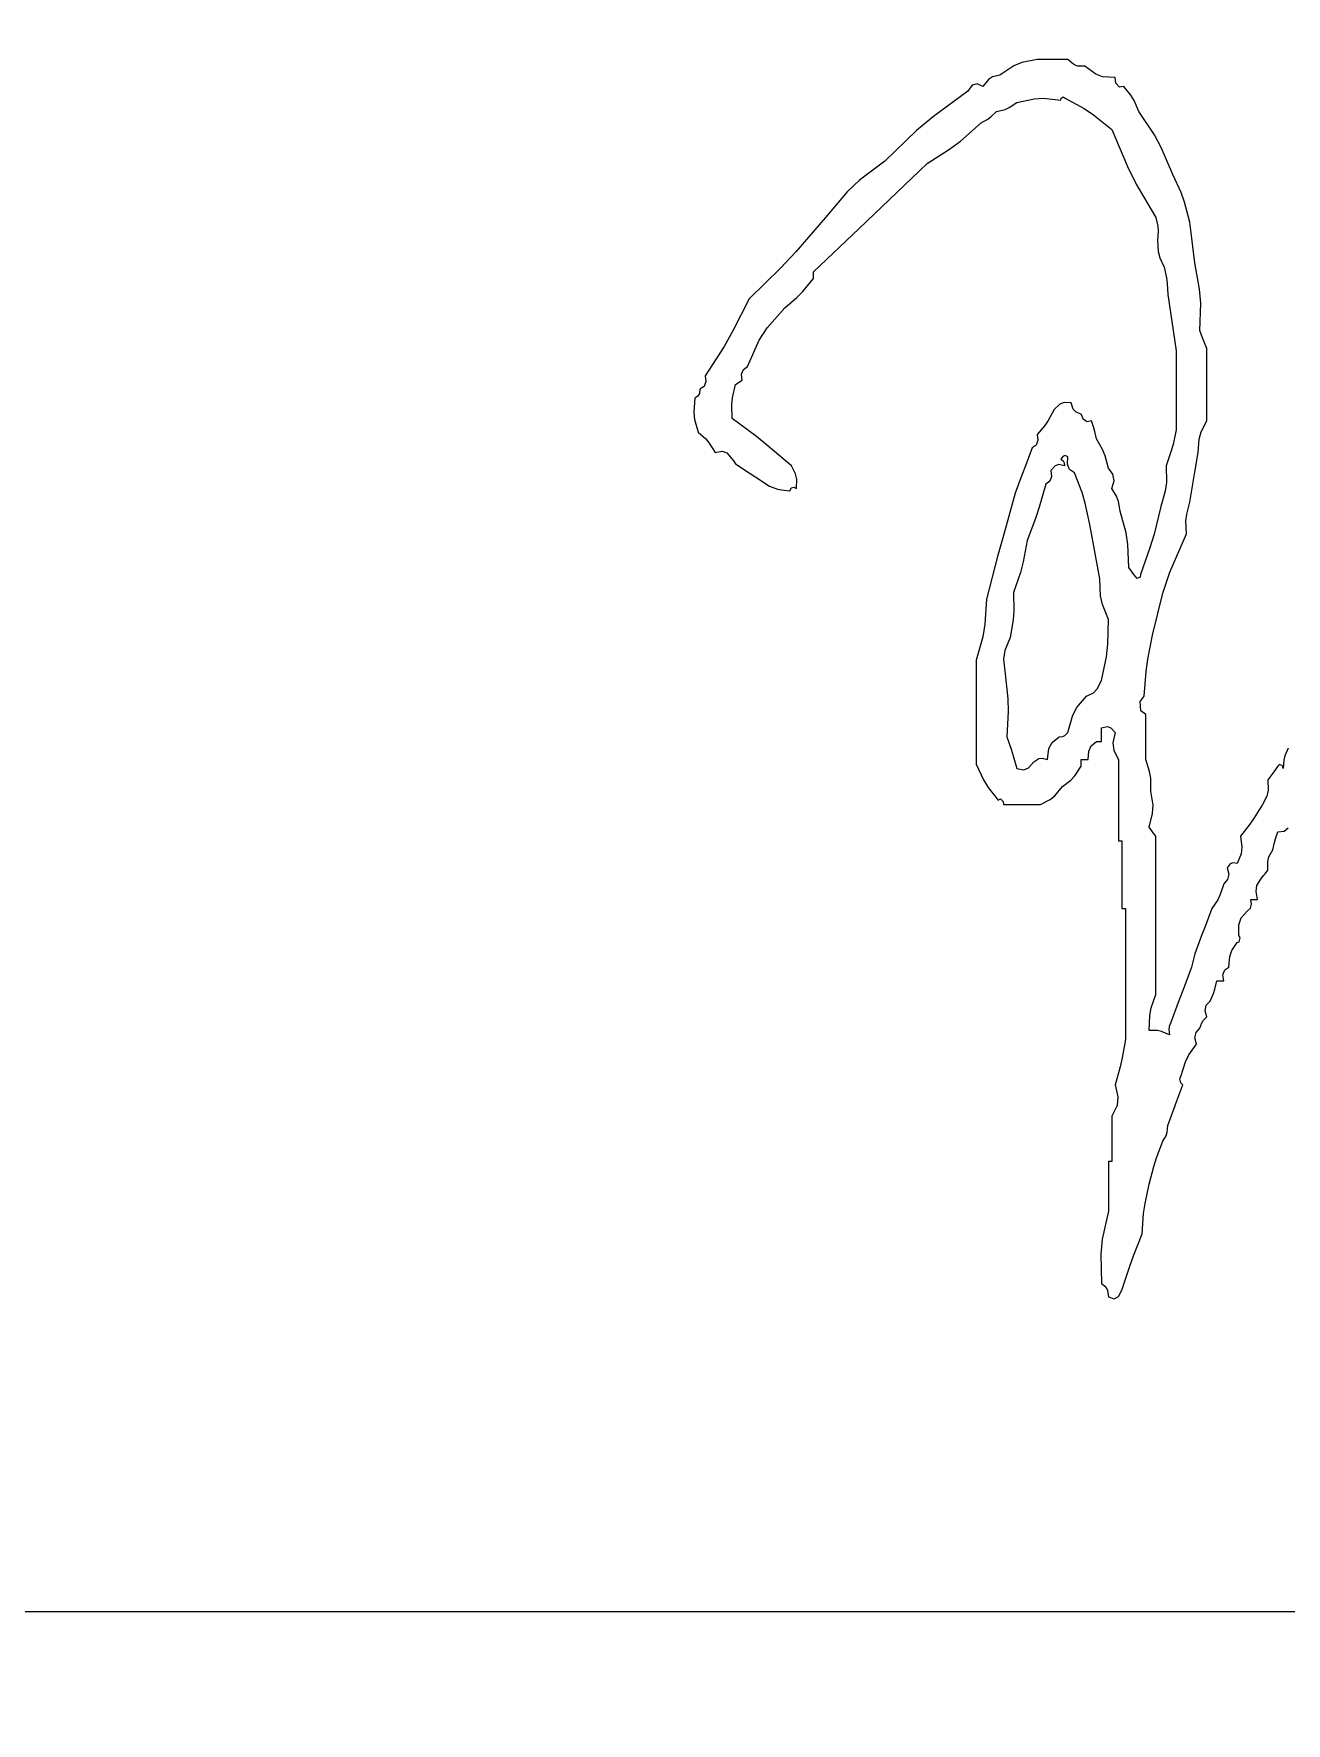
# Model space of a CAD drawing. Header units: millimetres. Extents: x 684742 to 685648, y 2544795 to 2545581.
# Drawn here: x 685606.83 to 685612.08, y 2544884.57 to 2544891.66 of the extents above; entities that cross this region are included whole.
import ezdxf

# ---------------------------------------------------------------- set-up
doc = ezdxf.new("R2010")
doc.units = ezdxf.units.MM
doc.layers.add('14', color=14, linetype='Continuous')
doc.layers.add('_0', color=7, linetype='Continuous')
doc.layers.add('JT-道路红线', color=7, linetype='Continuous', lineweight=5)

# ---------------------------------------------------------------- blocks, each defined once
blk = doc.blocks.new('dianziq11')
for p, q in [((1180304, -129997), (1180097, -130036)), ((1180467, -129997), (1180304, -129997)), ((1180548, -129997), (1180467, -129997)), ((1180711, -129997), (1180548, -129997)), ((1180791, -130064), (1180711, -129997)), ((1179707, -130228), (1179653, -130264)), ((1179807, -130207), (1179707, -130228)), ((1179992, -130080), (1179807, -130207)), ((1180097, -130036), (1179992, -130080)), ((1180842, -130084), (1180791, -130064)), ((1180937, -130087), (1180842, -130084)), ((1181085, -130194), (1180937, -130087)), ((1181175, -130227), (1181085, -130194)), ((1181344, -130238), (1181175, -130227)), ((1179377, -130418), (1178918, -130755)), ((1179435, -130339), (1179377, -130418)), ((1179503, -130319), (1179435, -130339)), ((1179580, -130358), (1179503, -130319)), ((1179653, -130264), (1179580, -130358)), ((1181350, -130314), (1181344, -130238)), ((1181399, -130367), (1181350, -130314)), ((1181457, -130358), (1181399, -130367)), ((1181552, -130473), (1181457, -130358)), ((1179761, -130689), (1179874, -130663)), ((1179874, -130663), (1179931, -130638)), ((1179931, -130638), (1180033, -130569)), ((1180033, -130569), (1180265, -130520)), ((1180265, -130520), (1180386, -130514)), ((1180386, -130514), (1180620, -130539)), ((1180620, -130539), (1180623, -130512)), ((1180623, -130512), (1180648, -130495)), ((1180648, -130495), (1180666, -130509)), ((1180666, -130509), (1180928, -130651)), ((1180928, -130651), (1181056, -130736)), ((1181595, -130542), (1181552, -130473)), ((1181660, -130689), (1181595, -130542)), ((1178918, -130755), (1178694, -130943)), ((1179281, -131084), (1179558, -130840)), ((1179558, -130840), (1179644, -130793)), ((1179644, -130793), (1179686, -130762)), ((1179686, -130762), (1179761, -130689)), ((1181056, -130736), (1181299, -130930)), ((1181866, -131000), (1181660, -130689)), ((1178694, -130943), (1178269, -131352)), ((1179135, -131194), (1179281, -131084)), ((1181299, -130930), (1181507, -131422)), ((1181959, -131172), (1181866, -131000)), ((1178269, -131352), (1177931, -131606)), ((1178834, -131382), (1179135, -131194)), ((1182112, -131532), (1181959, -131172)), ((1178230, -131962), (1178834, -131382)), ((1181507, -131422), (1181625, -131660)), ((1182223, -131771), (1182112, -131532)), ((1177769, -131760), (1177478, -132105)), ((1177931, -131606), (1177769, -131760)), ((1181625, -131660), (1181886, -132105)), ((1182269, -131900), (1182223, -131771)), ((1177927, -132251), (1178230, -131962)), ((1182338, -132165), (1182269, -131900)), ((1177478, -132105), (1177086, -132561)), ((1177320, -132827), (1177927, -132251)), ((1181886, -132105), (1181913, -132220)), ((1181913, -132220), (1181918, -132285)), ((1182367, -132381), (1182338, -132165)), ((1181918, -132285), (1181909, -132406)), ((1181909, -132406), (1181916, -132558)), ((1182380, -132490), (1182367, -132381)), ((1177086, -132561), (1176881, -132779)), ((1181916, -132558), (1181937, -132640)), ((1181937, -132640), (1181999, -132767)), ((1182406, -132707), (1182380, -132490)), ((1182470, -133060), (1182406, -132707)), ((1176881, -132779), (1176461, -133189)), ((1177176, -133089), (1177320, -132918)), ((1177320, -132864), (1177320, -132827)), ((1177320, -132882), (1177320, -132864)), ((1177320, -132918), (1177320, -132882)), ((1181999, -132767), (1182029, -132908)), ((1182029, -132908), (1182038, -132982)), ((1177098, -133169), (1177176, -133089)), ((1182038, -132982), (1182045, -133129)), ((1182045, -133129), (1182081, -133369)), ((1182484, -133247), (1182470, -133060)), ((1176461, -133189), (1176244, -133616)), ((1176701, -133575), (1176936, -133309)), ((1176936, -133309), (1177098, -133169)), ((1182081, -133369), (1182099, -133490)), ((1182474, -133610), (1182484, -133247)), ((1176596, -133740), (1176701, -133575)), ((1182099, -133490), (1182135, -133731)), ((1176126, -133822), (1175873, -134213)), ((1176244, -133616), (1176126, -133822)), ((1176438, -134092), (1176596, -133740)), ((1182135, -133731), (1182144, -133791)), ((1182144, -133791), (1182149, -133821)), ((1182149, -133821), (1182158, -133881)), ((1182510, -133707), (1182474, -133610)), ((1182528, -133755), (1182510, -133707)), ((1182564, -133851), (1182528, -133755)), ((1182158, -133881), (1182158, -134303)), ((1182564, -134237), (1182564, -133851)), ((1175873, -134213), (1175883, -134292)), ((1176334, -134297), (1176370, -134273)), ((1176360, -134193), (1176384, -134129)), ((1176370, -134273), (1176360, -134193)), ((1176384, -134129), (1176438, -134092)), ((1182564, -134429), (1182564, -134237)), ((1175778, -134487), (1175737, -134514)), ((1175797, -134453), (1175778, -134487)), ((1175805, -134393), (1175797, -134453)), ((1175859, -134357), (1175805, -134393)), ((1175883, -134292), (1175859, -134357)), ((1176228, -134603), (1176238, -134507)), ((1176238, -134507), (1176280, -134333)), ((1176280, -134333), (1176316, -134309)), ((1176316, -134309), (1176334, -134297)), ((1182158, -134303), (1182158, -134514)), ((1182564, -134815), (1182564, -134429)), ((1175737, -134514), (1175723, -134695)), ((1175723, -134695), (1175733, -134796)), ((1176235, -134785), (1176228, -134603)), ((1180530, -134664), (1180450, -134809)), ((1180607, -134592), (1180530, -134664)), ((1180662, -134570), (1180607, -134592)), ((1180756, -134574), (1180662, -134570)), ((1180785, -134660), (1180756, -134574)), ((1180823, -134702), (1180785, -134660)), ((1180892, -134725), (1180823, -134702)), ((1180919, -134797), (1180892, -134725)), ((1182158, -134514), (1182158, -134935)), ((1175733, -134796), (1175783, -134966)), ((1176557, -135025), (1176235, -134785)), ((1180404, -134876), (1180304, -134996)), ((1180450, -134809), (1180404, -134876)), ((1180968, -134829), (1180919, -134797)), ((1181027, -134815), (1180968, -134829)), ((1181058, -134910), (1181027, -134815)), ((1181071, -134958), (1181058, -134910)), ((1181095, -135056), (1181071, -134958)), ((1182158, -134935), (1182115, -135133)), ((1182490, -134964), (1182564, -134815)), ((1175783, -134966), (1175883, -135057)), ((1175883, -135057), (1175930, -135113)), ((1175930, -135113), (1176009, -135237)), ((1176716, -135151), (1176557, -135025)), ((1177026, -135417), (1176716, -135151)), ((1180236, -135176), (1180146, -135417)), ((1180290, -135140), (1180236, -135176)), ((1180314, -135075), (1180290, -135140)), ((1180304, -134996), (1180314, -135075)), ((1181175, -135198), (1181095, -135056)), ((1182115, -135133), (1182087, -135231)), ((1182451, -135237), (1182465, -135058)), ((1182465, -135058), (1182490, -134964)), ((1176009, -135237), (1176102, -135219)), ((1176102, -135219), (1176164, -135244)), ((1176164, -135244), (1176235, -135327)), ((1176235, -135327), (1176253, -135351)), ((1176253, -135351), (1176262, -135363)), ((1176262, -135363), (1176280, -135387)), ((1176280, -135387), (1176461, -135508)), ((1180592, -135398), (1180543, -135415)), ((1180666, -135417), (1180592, -135398)), ((1180644, -135289), (1180620, -135327)), ((1180620, -135327), (1180649, -135349)), ((1180676, -135278), (1180644, -135289)), ((1180649, -135349), (1180661, -135374)), ((1180661, -135374), (1180666, -135417)), ((1180711, -135297), (1180676, -135278)), ((1180706, -135394), (1180711, -135297)), ((1180736, -135464), (1180706, -135394)), ((1181208, -135280), (1181175, -135198)), ((1181253, -135447), (1181208, -135280)), ((1182087, -135231), (1182022, -135417)), ((1182407, -135502), (1182451, -135237)), ((1176461, -135508), (1176551, -135568)), ((1176551, -135568), (1176732, -135688)), ((1177080, -135520), (1177026, -135417)), ((1177097, -135593), (1177080, -135520)), ((1177094, -135718), (1177097, -135593)), ((1180100, -135538), (1180010, -135779)), ((1180146, -135417), (1180100, -135538)), ((1180471, -135621), (1180417, -135658)), ((1180495, -135557), (1180471, -135621)), ((1180543, -135415), (1180485, -135477)), ((1180485, -135477), (1180495, -135557)), ((1180801, -135508), (1180736, -135464)), ((1180904, -135772), (1180801, -135508)), ((1181313, -135525), (1181253, -135447)), ((1181299, -135718), (1181328, -135615)), ((1181328, -135615), (1181313, -135525)), ((1182022, -135417), (1182027, -135637)), ((1182338, -135899), (1182384, -135634)), ((1182384, -135634), (1182407, -135502)), ((1176732, -135688), (1176839, -135725)), ((1176839, -135725), (1176894, -135737)), ((1176894, -135737), (1177003, -135749)), ((1177003, -135749), (1177027, -135710)), ((1177027, -135710), (1177059, -135700)), ((1177059, -135700), (1177094, -135718)), ((1180010, -135779), (1179853, -136343)), ((1180417, -135658), (1180331, -135967)), ((1180945, -135913), (1180904, -135772)), ((1181363, -135822), (1181299, -135718)), ((1181388, -135889), (1181363, -135822)), ((1182012, -135754), (1181954, -135959)), ((1182027, -135637), (1182012, -135754)), ((1180331, -135967), (1180281, -136118)), ((1181005, -136200), (1180945, -135913)), ((1181412, -136020), (1181388, -135889)), ((1181491, -136308), (1181412, -136020)), ((1181954, -135959), (1181862, -136329)), ((1182288, -136150), (1182298, -136061)), ((1182298, -136061), (1182338, -135899)), ((1180281, -136118), (1180168, -136411)), ((1181059, -136489), (1181005, -136200)), ((1181514, -136466), (1181491, -136308)), ((1182293, -136321), (1182288, -136150)), ((1179853, -136343), (1179776, -136626)), ((1180168, -136411), (1180118, -136697)), ((1181086, -136634), (1181059, -136489)), ((1181525, -136772), (1181514, -136466)), ((1181807, -136511), (1181683, -136863)), ((1181862, -136329), (1181807, -136511)), ((1182071, -136835), (1182293, -136321)), ((1179776, -136626), (1179626, -137194)), ((1180118, -136697), (1180081, -136838)), ((1181140, -136923), (1181086, -136634)), ((1180081, -136838), (1179987, -137104)), ((1181148, -137148), (1181140, -136923)), ((1181561, -136821), (1181525, -136772)), ((1181579, -136845), (1181561, -136821)), ((1181615, -136893), (1181579, -136845)), ((1181637, -136917), (1181615, -136893)), ((1181676, -136900), (1181637, -136917)), ((1181683, -136863), (1181676, -136900)), ((1181979, -137112), (1182071, -136835)), ((1179626, -137194), (1179605, -137526)), ((1179987, -137104), (1179991, -137346)), ((1181173, -137267), (1181148, -137148)), ((1181841, -137676), (1181979, -137112)), ((1179991, -137346), (1179982, -137470)), ((1181253, -137465), (1181173, -137267)), ((1179605, -137526), (1179577, -137695)), ((1179982, -137470), (1179942, -137706)), ((1181246, -137794), (1181253, -137465)), ((1179577, -137695), (1179490, -138007)), ((1179872, -137878), (1179855, -137993)), ((1179942, -137706), (1179872, -137878)), ((1181227, -137961), (1181246, -137794)), ((1181778, -137996), (1181841, -137676)), ((1179490, -138007), (1179490, -138561)), ((1179855, -137993), (1179874, -138188)), ((1181163, -138278), (1181227, -137961)), ((1181755, -138160), (1181778, -137996)), ((1179874, -138188), (1179910, -138522)), ((1181105, -138391), (1181163, -138278)), ((1181728, -138489), (1181755, -138160)), ((1179490, -138561), (1179490, -138838)), ((1179910, -138522), (1179915, -138694)), ((1180828, -138644), (1180959, -138489)), ((1180959, -138489), (1181056, -138441)), ((1181056, -138441), (1181105, -138391)), ((1181676, -138557), (1181728, -138489)), ((1181687, -138681), (1181676, -138557)), ((1179915, -138694), (1179897, -139031)), ((1180711, -138971), (1180773, -138752)), ((1180773, -138752), (1180828, -138644)), ((1181751, -138730), (1181687, -138681)), ((1181751, -138971), (1181751, -138730)), ((1179490, -138838), (1179490, -139392)), ((1180646, -139027), (1180673, -139012)), ((1180673, -139012), (1180711, -138971)), ((1181163, -138911), (1181236, -138891)), ((1181163, -138983), (1181163, -138911)), ((1181163, -139019), (1181163, -138983)), ((1181236, -138891), (1181286, -138908)), ((1181286, -138908), (1181344, -138971)), ((1181344, -138971), (1181312, -139111)), ((1181751, -139091), (1181751, -138971)), ((1179897, -139031), (1179957, -139196)), ((1179957, -139196), (1179984, -139281)), ((1180440, -139332), (1180458, -139187)), ((1180458, -139187), (1180502, -139104)), ((1180502, -139104), (1180598, -139031)), ((1180598, -139031), (1180646, -139027)), ((1180982, -139332), (1180990, -139219)), ((1180990, -139219), (1181022, -139150)), ((1181022, -139150), (1181095, -139091)), ((1181095, -139091), (1181122, -139091)), ((1181122, -139091), (1181136, -139091)), ((1181136, -139091), (1181163, -139091)), ((1181163, -139091), (1181163, -139019)), ((1181312, -139111), (1181324, -139214)), ((1181324, -139214), (1181389, -139332)), ((1181751, -139332), (1181751, -139091)), ((1183650, -139182), (1183607, -139281)), ((1179490, -139392), (1179587, -139605)), ((1179984, -139281), (1180033, -139453)), ((1180033, -139453), (1180126, -139470)), ((1180126, -139470), (1180188, -139445)), ((1180188, -139445), (1180259, -139362)), ((1180259, -139362), (1180324, -139320)), ((1180324, -139320), (1180368, -139313)), ((1180368, -139313), (1180440, -139332)), ((1180805, -139549), (1180892, -139423)), ((1180892, -139368), (1180892, -139332)), ((1180892, -139332), (1180928, -139332)), ((1180892, -139386), (1180892, -139368)), ((1180892, -139423), (1180892, -139386)), ((1180928, -139332), (1180946, -139332)), ((1180946, -139332), (1180982, -139332)), ((1181389, -139332), (1181389, -139766)), ((1181803, -139490), (1181751, -139332)), ((1183514, -139423), (1183460, -139495)), ((1183536, -139399), (1183514, -139423)), ((1183575, -139416), (1183536, -139399)), ((1183582, -139453), (1183575, -139416)), ((1183592, -139339), (1183582, -139453)), ((1183607, -139281), (1183592, -139339)), ((1179587, -139605), (1179648, -139705)), ((1180643, -139694), (1180753, -139606)), ((1180753, -139606), (1180805, -139549)), ((1181818, -139581), (1181803, -139490)), ((1181818, -139754), (1181818, -139581)), ((1183433, -139531), (1183378, -139603)), ((1183378, -139603), (1183384, -139740)), ((1183460, -139495), (1183433, -139531)), ((1179648, -139705), (1179784, -139874)), ((1179784, -139874), (1179814, -139858)), ((1179814, -139858), (1179851, -139891)), ((1179851, -139891), (1179852, -139934)), ((1180349, -139934), (1180477, -139865)), ((1180477, -139865), (1180539, -139815)), ((1180539, -139815), (1180643, -139694)), ((1181389, -139766), (1181389, -139983)), ((1181848, -139943), (1181818, -139754)), ((1183368, -139820), (1183310, -139934)), ((1183384, -139740), (1183368, -139820)), ((1179852, -139934), (1180051, -139934)), ((1180051, -139934), (1180150, -139934)), ((1180150, -139934), (1180349, -139934)), ((1181389, -139983), (1181389, -140416)), ((1181796, -140236), (1181843, -140053)), ((1181843, -140053), (1181848, -139943)), ((1183197, -140108), (1183138, -140193)), ((1183310, -139934), (1183197, -140108)), ((1181832, -140284), (1181796, -140236)), ((1181850, -140308), (1181832, -140284)), ((1181886, -140356), (1181850, -140308)), ((1181886, -141199), (1181886, -140356)), ((1183138, -140193), (1183017, -140356)), ((1183017, -140356), (1183033, -140501)), ((1183484, -140390), (1183514, -140296)), ((1183514, -140296), (1183599, -140286)), ((1183599, -140286), (1183651, -140243)), ((1181389, -140416), (1181407, -140416)), ((1181407, -140416), (1181416, -140416)), ((1181416, -140416), (1181434, -140416)), ((1181434, -140416), (1181434, -140778)), ((1183022, -140588), (1182971, -140717)), ((1183033, -140501), (1183022, -140588)), ((1183395, -140628), (1183446, -140537)), ((1183446, -140537), (1183470, -140439)), ((1183470, -140439), (1183484, -140390)), ((1181434, -140778), (1181434, -140958)), ((1182877, -140725), (1182836, -140778)), ((1182836, -140778), (1182858, -140860)), ((1182915, -140709), (1182877, -140725)), ((1182971, -140717), (1182915, -140709)), ((1183342, -140856), (1183378, -140808)), ((1183378, -140694), (1183395, -140628)), ((1183378, -140808), (1183378, -140694)), ((1181434, -140958), (1181434, -141320)), ((1182791, -140988), (1182745, -141133)), ((1182842, -140934), (1182791, -140988)), ((1182858, -140860), (1182842, -140934)), ((1183222, -141092), (1183235, -141014)), ((1183235, -141014), (1183288, -140928)), ((1183288, -140928), (1183324, -140880)), ((1183324, -140880), (1183342, -140856)), ((1181886, -141621), (1181886, -141199)), ((1182711, -141203), (1182632, -141320)), ((1182745, -141133), (1182711, -141203)), ((1183148, -141314), (1183163, -141262)), ((1183163, -141262), (1183152, -141199)), ((1183152, -141199), (1183188, -141199)), ((1183188, -141199), (1183206, -141199)), ((1183206, -141199), (1183243, -141199)), ((1183243, -141199), (1183222, -141092)), ((1181434, -141320), (1181452, -141320)), ((1181452, -141320), (1181461, -141320)), ((1181461, -141320), (1181479, -141320)), ((1181479, -141320), (1181479, -142018)), ((1182632, -141320), (1182542, -141561)), ((1182991, -141536), (1183023, -141443)), ((1183023, -141443), (1183107, -141350)), ((1183107, -141350), (1183148, -141314)), ((1181886, -142464), (1181886, -141621)), ((1182497, -141681), (1182406, -141922)), ((1182542, -141561), (1182497, -141681)), ((1182994, -141681), (1182991, -141536)), ((1183012, -141711), (1182994, -141681)), ((1182999, -141762), (1183012, -141711)), ((1182406, -141922), (1182388, -141994)), ((1182871, -141958), (1182898, -141879)), ((1182898, -141879), (1182971, -141771)), ((1182971, -141771), (1182999, -141762)), ((1181479, -142018), (1181479, -142368)), ((1182361, -142103), (1182253, -142392)), ((1182379, -142030), (1182361, -142103)), ((1182388, -141994), (1182379, -142030)), ((1182780, -142204), (1182804, -142139)), ((1182804, -142139), (1182858, -142103)), ((1182858, -142103), (1182871, -141958)), ((1181479, -142368), (1181479, -143066)), ((1182253, -142392), (1182198, -142536)), ((1182674, -142397), (1182700, -142283)), ((1182700, -142283), (1182736, -142283)), ((1182736, -142283), (1182754, -142283)), ((1182754, -142283), (1182791, -142283)), ((1182791, -142283), (1182780, -142204)), ((1181825, -142645), (1181886, -142464)), ((1182198, -142536), (1182090, -142825)), ((1182543, -142682), (1182558, -142609)), ((1182558, -142609), (1182610, -142554)), ((1182610, -142554), (1182655, -142453)), ((1182655, -142453), (1182674, -142397)), ((1181796, -142946), (1181806, -142748)), ((1181806, -142748), (1181825, -142645)), ((1182090, -142825), (1182065, -142891)), ((1182474, -142916), (1182498, -142846)), ((1182498, -142846), (1182519, -142812)), ((1182519, -142812), (1182564, -142765)), ((1182564, -142765), (1182543, -142682)), ((1181479, -143066), (1181436, -143311)), ((1181906, -142946), (1181796, -142946)), ((1181963, -142959), (1181906, -142946)), ((1182067, -143006), (1181963, -142959)), ((1182065, -142891), (1182059, -142934)), ((1182059, -142934), (1182067, -143006)), ((1182407, -143044), (1182423, -142971)), ((1182429, -143127), (1182407, -143044)), ((1182423, -142971), (1182474, -142916)), ((1182281, -143362), (1182324, -143271)), ((1182324, -143271), (1182429, -143127)), ((1181408, -143432), (1181344, -143669)), ((1181436, -143311), (1181408, -143432)), ((1182225, -143548), (1182281, -143362)), ((1181344, -143669), (1181381, -143832)), ((1182167, -143885), (1182248, -143669)), ((1182207, -143592), (1182225, -143548)), ((1182217, -143642), (1182207, -143592)), ((1182248, -143669), (1182217, -143642)), ((1181369, -143948), (1181299, -144090)), ((1181381, -143832), (1181369, -143948)), ((1182126, -143994), (1182167, -143885)), ((1181299, -144090), (1181299, -144331)), ((1182045, -144211), (1182126, -143994)), ((1181299, -144331), (1181299, -144452)), ((1181894, -144644), (1181977, -144422)), ((1181977, -144422), (1182022, -144353)), ((1182022, -144353), (1182038, -144302)), ((1182038, -144302), (1182045, -144211)), ((1181299, -144452), (1181299, -144693)), ((1181858, -144759), (1181894, -144644)), ((1181271, -144693), (1181253, -144693)), ((1181253, -144693), (1181253, -144958)), ((1181280, -144693), (1181271, -144693)), ((1181299, -144693), (1181280, -144693)), ((1181796, -144994), (1181858, -144759)), ((1181253, -144958), (1181253, -145090)), ((1181253, -145090), (1181253, -145355)), ((1181742, -145253), (1181796, -144994)), ((1181723, -145388), (1181742, -145253)), ((1181253, -145355), (1181170, -145728)), ((1181705, -145656), (1181723, -145388)), ((1181170, -145728), (1181151, -145931)), ((1181590, -145953), (1181705, -145656)), ((1181151, -145931), (1181163, -146319)), ((1181536, -146104), (1181590, -145953)), ((1181434, -146409), (1181536, -146104)), ((1181163, -146319), (1181219, -146364)), ((1181219, -146364), (1181243, -146414)), ((1181243, -146414), (1181253, -146499)), ((1181390, -146494), (1181434, -146409)), ((1181253, -146499), (1181328, -146525)), ((1181328, -146525), (1181390, -146494))]:
    blk.add_line(p, q)
blk = doc.blocks.new('图框')
at = {"layer": '14', "color": 14}
blk.add_line((97702.3, -87130.7), (121299, -87130.7), dxfattribs=at)
at = {"layer": '_0', "xscale": 0.0943866713860022, "yscale": 0.0943866713860022, "zscale": 0.0943866713860022}
blk.add_blockref('dianziq11', (1139.9, -72907.3), dxfattribs=at)

msp = doc.modelspace()

# ---------------------------------------------------------------- linework, layer by layer
at = {"layer": 'JT-道路红线'}
msp.add_lwpolyline([(685561.564, 2544836.62, -0.000012), (685525.5533, 2544830.2773, -0.000109), (685523.0872, 2544829.8441, -0.000152), (685520.6222, 2544829.4124, -0.000196), (685518.1581, 2544828.9826, -0.000239), (685515.6949, 2544828.5552, -0.000283), (685513.2325, 2544828.1305, -0.000326), (685510.7709, 2544827.7091, -0.00037), (685508.3099, 2544827.2913, -0.000392), (685505.9728, 2544826.8982, -0.000392), (685503.8406, 2544826.543, -0.000392), (685501.8673, 2544826.2175, -0.000392), (685500.022, 2544825.9161, -0.000392), (685498.2826, 2544825.6347, -0.000392), (685496.6327, 2544825.3705, -0.000392), (685495.0599, 2544825.1212, -0.000392), (685493.5541, 2544824.8849, -0.000392), (685492.1076, 2544824.6602, -0.000392), (685490.7138, 2544824.4459, -0.000392), (685489.3674, 2544824.2411, -0.000392), (685488.0637, 2544824.0449, -0.000392), (685486.7991, 2544823.8566, -0.000196), (685486.1803, 2544823.7652, -0.019313), (685425.3147, 2544817.1888, -0.000217)], format="xyb", dxfattribs=at)

# ---------------------------------------------------------------- block references
at = {"xscale": 0.003333333, "yscale": 0.003333333, "zscale": 0.003333333}
msp.add_blockref('图框', (685235.8899, 2545175.4712), dxfattribs=at)

doc.saveas('drawing.dxf')
